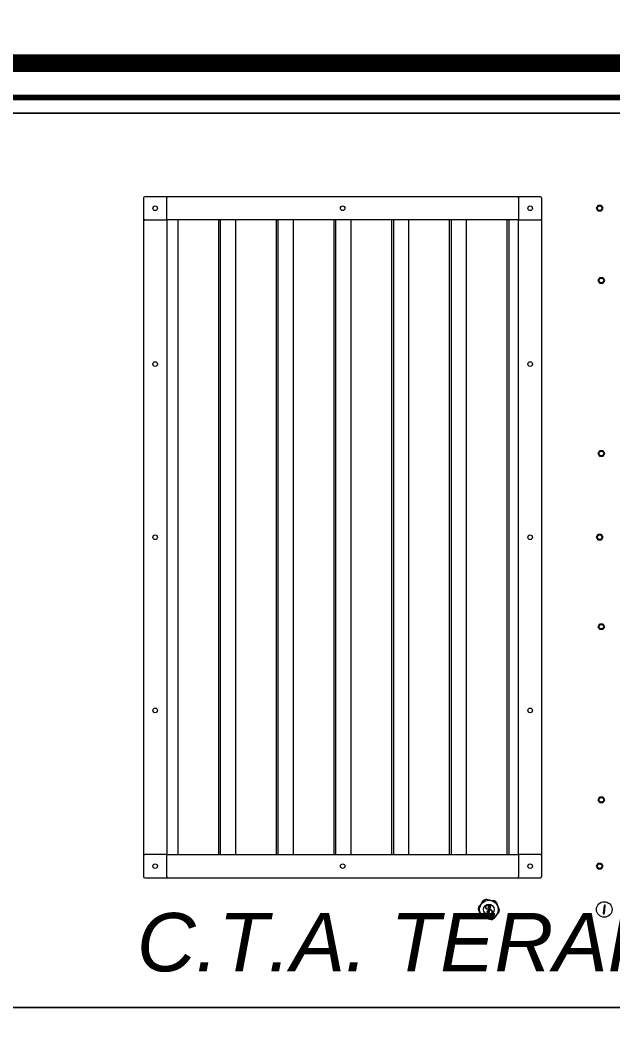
# Model space of a CAD drawing. Header units: millimetres. Extents: x 1322820 to 1391563, y 1051909 to 1098256.
# Drawn here: x 1334893 to 1335910, y 1078625 to 1080347 of the extents above; entities that cross this region are included whole.
import ezdxf

# ---------------------------------------------------------------- set-up
doc = ezdxf.new("R2010")
doc.units = ezdxf.units.MM
doc.header["$MEASUREMENT"] = 0
doc.linetypes.add('AStair_dashed', pattern=[1800, 800, -1000])
doc.linetypes.add('DUBLU_INTRERUPT', pattern=[1.093612, 0.529167, -0.211667, 0.141111, -0.211667])
doc.layers.get('0').update_dxf_attribs({"true_color": 0x787878})
doc.layers.add('Circuit echipo', color=7, linetype='Continuous')
doc.layers.add('circuite prize vitali', color=1, linetype='Continuous')
for name, color, linetype, lineweight, true_color in [('instalatii - echipamente_Pen_No__21', 7, 'Continuous', 20, 0x787878), ('New_instalatii - echipamente_Pen_No__1', 7, 'Continuous', 13, 0x787878), ('New_instalatii - echipamente_Pen_No__21', 7, 'Continuous', 20, 0x787878)]:
    doc.layers.add(name, color=color, linetype=linetype, lineweight=lineweight, true_color=true_color)
doc.styles.add('GENERATED_STYLE_3', font='ariali.ttf')

# ---------------------------------------------------------------- blocks, each defined once
blk = doc.blocks.new('terasa')
at = {"layer": 'instalatii - echipamente_Pen_No__21', "linetype": 'Continuous', "lineweight": 20}
for p, q in [((1334437.426, 1080187.25), (1335820.784, 1080187.25)), ((1335820.784, 1080186.013), (1335820.784, 1080187.25)), ((1335820.784, 1080187.25), (1337204.143, 1080187.25)), ((1335820.784, 1080187.25), (1335820.784, 1080186.013)), ((1335105.235, 1080041.865), (1335105.235, 1080004.283)), ((1335144.795, 1080043.843), (1335107.213, 1080043.843)), ((1335748.092, 1080043.843), (1335144.795, 1080043.843)), ((1335144.795, 1080043.843), (1335144.795, 1080041.865)), ((1335144.795, 1080043.843), (1335144.795, 1080041.865)), ((1335144.795, 1080006.261), (1335144.795, 1080041.865)), ((1335144.795, 1080004.283), (1335144.795, 1080041.865)), ((1335748.092, 1080043.843), (1335748.092, 1080041.865)), ((1335748.092, 1080041.865), (1335748.092, 1080043.843)), ((1335785.674, 1080043.843), (1335748.092, 1080043.843)), ((1335748.092, 1080041.865), (1335748.092, 1080006.261)), ((1335748.092, 1080041.865), (1335748.092, 1080004.283)), ((1335787.653, 1080004.283), (1335787.653, 1080041.865)), ((1335881.823, 1080024.063), (1335884.436, 1080028.588)), ((1335884.436, 1080028.588), (1335881.823, 1080024.063)), ((1335884.436, 1080019.538), (1335881.823, 1080024.063)), ((1335881.823, 1080024.063), (1335884.436, 1080019.538)), ((1335884.436, 1080028.588), (1335889.66, 1080028.588)), ((1335889.66, 1080028.588), (1335884.436, 1080028.588)), ((1335889.66, 1080019.538), (1335884.436, 1080019.538)), ((1335884.436, 1080019.538), (1335889.66, 1080019.538)), ((1335889.66, 1080028.588), (1335892.273, 1080024.063)), ((1335892.273, 1080024.063), (1335889.66, 1080028.588)), ((1335892.273, 1080024.063), (1335889.66, 1080019.538)), ((1335889.66, 1080019.538), (1335892.273, 1080024.063)), ((1335105.235, 1080004.283), (1335105.235, 1078916.371)), ((1335105.235, 1080004.283), (1335107.213, 1080004.283)), ((1335107.213, 1080004.283), (1335105.235, 1080004.283)), ((1335107.213, 1080004.283), (1335142.817, 1080004.283)), ((1335107.213, 1080004.283), (1335144.795, 1080004.283)), ((1335748.092, 1080004.283), (1335144.795, 1080004.283)), ((1335144.795, 1080004.283), (1335144.795, 1078916.371)), ((1335164.185, 1078916.371), (1335164.185, 1080004.283)), ((1335234.193, 1078916.371), (1335234.193, 1080004.283)), ((1335237.237, 1078916.371), (1335237.237, 1080004.283)), ((1335263.086, 1078916.371), (1335263.086, 1080004.283)), ((1335333.094, 1078916.371), (1335333.094, 1080004.283)), ((1335336.139, 1078916.371), (1335336.139, 1080004.283)), ((1335361.987, 1078916.371), (1335361.987, 1080004.283)), ((1335431.995, 1078916.371), (1335431.995, 1080004.283)), ((1335435.04, 1078916.371), (1335435.04, 1080004.283)), ((1335460.888, 1078916.371), (1335460.888, 1080004.283)), ((1335530.896, 1078916.371), (1335530.896, 1080004.283)), ((1335533.941, 1078916.371), (1335533.941, 1080004.283)), ((1335559.789, 1078916.371), (1335559.789, 1080004.283)), ((1335629.797, 1078916.371), (1335629.797, 1080004.283)), ((1335632.842, 1078916.371), (1335632.842, 1080004.283)), ((1335658.69, 1078916.371), (1335658.69, 1080004.283)), ((1335728.699, 1078916.371), (1335728.699, 1080004.283)), ((1335731.743, 1078916.371), (1335731.743, 1080004.283)), ((1335748.092, 1078916.371), (1335748.092, 1080004.283)), ((1335748.092, 1080004.283), (1335785.674, 1080004.283)), ((1335750.07, 1080004.283), (1335785.674, 1080004.283)), ((1335787.653, 1080004.283), (1335785.674, 1080004.283)), ((1335787.653, 1080004.283), (1335785.674, 1080004.283)), ((1335787.653, 1078916.371), (1335787.653, 1080004.283)), ((1335884.79, 1079900.437), (1335887.403, 1079904.961)), ((1335887.403, 1079904.961), (1335884.79, 1079900.437)), ((1335887.403, 1079895.912), (1335884.79, 1079900.437)), ((1335884.79, 1079900.437), (1335887.403, 1079895.912)), ((1335887.403, 1079904.961), (1335892.627, 1079904.961)), ((1335892.627, 1079904.961), (1335887.403, 1079904.961)), ((1335892.627, 1079895.912), (1335887.403, 1079895.912)), ((1335887.403, 1079895.912), (1335892.627, 1079895.912)), ((1335892.627, 1079904.961), (1335895.24, 1079900.437)), ((1335895.24, 1079900.437), (1335892.627, 1079904.961)), ((1335895.24, 1079900.437), (1335892.627, 1079895.912)), ((1335892.627, 1079895.912), (1335895.24, 1079900.437)), ((1335884.79, 1079603.733), (1335887.403, 1079608.258)), ((1335887.403, 1079608.258), (1335884.79, 1079603.733)), ((1335887.403, 1079599.209), (1335884.79, 1079603.733)), ((1335884.79, 1079603.733), (1335887.403, 1079599.209)), ((1335887.403, 1079608.258), (1335892.627, 1079608.258)), ((1335892.627, 1079608.258), (1335887.403, 1079608.258)), ((1335892.627, 1079608.258), (1335895.24, 1079603.733)), ((1335895.24, 1079603.733), (1335892.627, 1079608.258)), ((1335895.24, 1079603.733), (1335892.627, 1079599.209)), ((1335892.627, 1079599.209), (1335895.24, 1079603.733)), ((1335892.627, 1079599.209), (1335887.403, 1079599.209)), ((1335887.403, 1079599.209), (1335892.627, 1079599.209)), ((1335881.823, 1079460.327), (1335884.436, 1079464.851)), ((1335884.436, 1079464.851), (1335881.823, 1079460.327)), ((1335884.436, 1079464.851), (1335889.66, 1079464.851)), ((1335889.66, 1079464.851), (1335884.436, 1079464.851)), ((1335889.66, 1079464.851), (1335892.273, 1079460.327)), ((1335892.273, 1079460.327), (1335889.66, 1079464.851)), ((1335884.436, 1079455.802), (1335881.823, 1079460.327)), ((1335881.823, 1079460.327), (1335884.436, 1079455.802)), ((1335889.66, 1079455.802), (1335884.436, 1079455.802)), ((1335884.436, 1079455.802), (1335889.66, 1079455.802)), ((1335892.273, 1079460.327), (1335889.66, 1079455.802)), ((1335889.66, 1079455.802), (1335892.273, 1079460.327)), ((1335884.79, 1079307.03), (1335887.403, 1079311.555)), ((1335887.403, 1079311.555), (1335884.79, 1079307.03)), ((1335887.403, 1079311.555), (1335892.627, 1079311.555)), ((1335892.627, 1079311.555), (1335887.403, 1079311.555)), ((1335892.627, 1079311.555), (1335895.24, 1079307.03)), ((1335895.24, 1079307.03), (1335892.627, 1079311.555)), ((1335887.403, 1079302.505), (1335884.79, 1079307.03)), ((1335884.79, 1079307.03), (1335887.403, 1079302.505)), ((1335892.627, 1079302.505), (1335887.403, 1079302.505)), ((1335887.403, 1079302.505), (1335892.627, 1079302.505)), ((1335895.24, 1079307.03), (1335892.627, 1079302.505)), ((1335892.627, 1079302.505), (1335895.24, 1079307.03)), ((1335884.79, 1079010.327), (1335887.403, 1079014.851)), ((1335887.403, 1079014.851), (1335884.79, 1079010.327)), ((1335887.403, 1079005.802), (1335884.79, 1079010.327)), ((1335884.79, 1079010.327), (1335887.403, 1079005.802)), ((1335887.403, 1079014.851), (1335892.627, 1079014.851)), ((1335892.627, 1079014.851), (1335887.403, 1079014.851)), ((1335892.627, 1079005.802), (1335887.403, 1079005.802)), ((1335887.403, 1079005.802), (1335892.627, 1079005.802)), ((1335892.627, 1079014.851), (1335895.24, 1079010.327)), ((1335895.24, 1079010.327), (1335892.627, 1079014.851)), ((1335895.24, 1079010.327), (1335892.627, 1079005.802)), ((1335892.627, 1079005.802), (1335895.24, 1079010.327)), ((1335105.235, 1078916.371), (1335107.213, 1078916.371)), ((1335105.235, 1078916.371), (1335107.213, 1078916.371)), ((1335105.235, 1078916.371), (1335105.235, 1078878.788)), ((1335142.817, 1078916.371), (1335107.213, 1078916.371)), ((1335144.795, 1078916.371), (1335107.213, 1078916.371)), ((1335144.795, 1078916.371), (1335748.092, 1078916.371)), ((1335144.795, 1078878.788), (1335144.795, 1078916.371)), ((1335144.795, 1078878.788), (1335144.795, 1078914.393)), ((1335748.092, 1078916.371), (1335748.092, 1078878.788)), ((1335785.674, 1078916.371), (1335748.092, 1078916.371)), ((1335748.092, 1078914.393), (1335748.092, 1078878.788)), ((1335785.674, 1078916.371), (1335750.07, 1078916.371)), ((1335787.653, 1078916.371), (1335785.674, 1078916.371)), ((1335785.674, 1078916.371), (1335787.653, 1078916.371)), ((1335787.653, 1078878.788), (1335787.653, 1078916.371)), ((1335881.823, 1078896.59), (1335884.436, 1078901.115)), ((1335884.436, 1078901.115), (1335881.823, 1078896.59)), ((1335884.436, 1078892.066), (1335881.823, 1078896.59)), ((1335881.823, 1078896.59), (1335884.436, 1078892.066)), ((1335884.436, 1078901.115), (1335889.66, 1078901.115)), ((1335889.66, 1078901.115), (1335884.436, 1078901.115)), ((1335889.66, 1078901.115), (1335892.273, 1078896.59)), ((1335892.273, 1078896.59), (1335889.66, 1078901.115)), ((1335892.273, 1078896.59), (1335889.66, 1078892.066)), ((1335889.66, 1078892.066), (1335892.273, 1078896.59)), ((1335889.66, 1078892.066), (1335884.436, 1078892.066)), ((1335884.436, 1078892.066), (1335889.66, 1078892.066)), ((1335107.213, 1078876.81), (1335144.795, 1078876.81)), ((1335144.795, 1078876.81), (1335144.795, 1078878.788)), ((1335144.795, 1078878.788), (1335144.795, 1078876.81)), ((1335144.795, 1078876.81), (1335748.092, 1078876.81)), ((1335748.092, 1078876.81), (1335748.092, 1078878.788)), ((1335748.092, 1078876.81), (1335748.092, 1078878.788)), ((1335748.092, 1078876.81), (1335785.674, 1078876.81)), ((1335679.929, 1078827.795), (1335690.378, 1078839.142)), ((1335684.726, 1078833.004), (1335688.735, 1078838.098)), ((1335693.204, 1078840.026), (1335708.255, 1078836.65)), ((1335696.169, 1078828.843), (1335696.169, 1078822.931)), ((1335698.147, 1078823.856), (1335698.147, 1078828.843)), ((1335700.112, 1078838.476), (1335706.529, 1078837.551)), ((1335710.432, 1078834.645), (1335715.035, 1078819.922)), ((1335712.545, 1078827.887), (1335714.952, 1078821.867)), ((1335894.82, 1078828.917), (1335893.139, 1078816.17)), ((1335895.1, 1078815.912), (1335896.781, 1078828.659)), ((1335683.884, 1078810.184), (1335679.281, 1078824.907)), ((1335681.771, 1078816.942), (1335679.364, 1078822.962)), ((1335696.169, 1078820.974), (1335696.169, 1078815.986)), ((1335698.147, 1078815.986), (1335698.147, 1078821.898)), ((1335714.387, 1078817.034), (1335703.938, 1078805.687)), ((1335709.59, 1078811.825), (1335705.581, 1078806.731)), ((1335701.112, 1078804.804), (1335686.061, 1078808.179)), ((1335694.204, 1078806.353), (1335687.787, 1078807.278)), ((1335820.784, 1078654.283), (1335820.784, 1078655.519)), ((1335820.784, 1078655.519), (1335820.784, 1078654.283)), ((1335820.784, 1078654.283), (1334437.426, 1078654.283)), ((1337204.143, 1078654.283), (1335820.784, 1078654.283))]:
    blk.add_line(p, q, dxfattribs=at)
at = {"layer": 'instalatii - echipamente_Pen_No__21', "linetype": 'Continuous', "lineweight": 20, "flags": 128}
for points in [[(1335697.158, 1078829.832), (1335697.137, 1078829.832), (1335697.127, 1078829.832), (1335697.114, 1078829.832), (1335697.098, 1078829.832), (1335697.087, 1078829.831), (1335697.076, 1078829.831), (1335697.064, 1078829.83), (1335697.051, 1078829.83), (1335697.039, 1078829.829), (1335697.026, 1078829.827), (1335697.013, 1078829.826), (1335697, 1078829.824), (1335696.986, 1078829.822), (1335696.972, 1078829.819), (1335696.957, 1078829.816), (1335696.942, 1078829.812), (1335696.926, 1078829.808), (1335696.909, 1078829.803), (1335696.892, 1078829.798), (1335696.873, 1078829.791), (1335696.863, 1078829.788), (1335696.853, 1078829.784), (1335696.843, 1078829.781), (1335696.833, 1078829.777), (1335696.822, 1078829.773), (1335696.812, 1078829.769), (1335696.801, 1078829.764), (1335696.79, 1078829.76), (1335696.78, 1078829.756), (1335696.769, 1078829.751), (1335696.758, 1078829.747), (1335696.748, 1078829.742), (1335696.737, 1078829.738), (1335696.727, 1078829.733), (1335696.717, 1078829.728), (1335696.707, 1078829.724), (1335696.698, 1078829.719), (1335696.688, 1078829.715), (1335696.679, 1078829.71), (1335696.662, 1078829.702), (1335696.646, 1078829.693), (1335696.632, 1078829.685), (1335696.618, 1078829.676), (1335696.605, 1078829.668), (1335696.593, 1078829.66), (1335696.581, 1078829.652), (1335696.571, 1078829.644), (1335696.56, 1078829.636), (1335696.55, 1078829.628), (1335696.54, 1078829.62), (1335696.531, 1078829.612), (1335696.521, 1078829.603), (1335696.512, 1078829.595), (1335696.503, 1078829.586), (1335696.494, 1078829.577), (1335696.485, 1078829.569), (1335696.476, 1078829.56), (1335696.467, 1078829.551), (1335696.459, 1078829.542), (1335696.45, 1078829.534), (1335696.441, 1078829.525), (1335696.432, 1078829.516), (1335696.424, 1078829.507), (1335696.415, 1078829.498), (1335696.406, 1078829.489), (1335696.398, 1078829.479), (1335696.389, 1078829.47), (1335696.381, 1078829.46), (1335696.373, 1078829.451), (1335696.364, 1078829.44), (1335696.356, 1078829.43), (1335696.348, 1078829.419), (1335696.34, 1078829.408), (1335696.332, 1078829.395), (1335696.324, 1078829.383), (1335696.316, 1078829.369), (1335696.308, 1078829.354), (1335696.299, 1078829.338), (1335696.29, 1078829.321), (1335696.286, 1078829.312), (1335696.281, 1078829.303), (1335696.277, 1078829.293), (1335696.272, 1078829.283), (1335696.268, 1078829.273), (1335696.263, 1078829.263), (1335696.259, 1078829.252), (1335696.254, 1078829.242), (1335696.25, 1078829.231), (1335696.245, 1078829.221), (1335696.241, 1078829.21), (1335696.236, 1078829.199), (1335696.232, 1078829.189), (1335696.228, 1078829.178), (1335696.224, 1078829.168), (1335696.22, 1078829.157), (1335696.217, 1078829.147), (1335696.213, 1078829.137), (1335696.21, 1078829.127), (1335696.206, 1078829.118), (1335696.2, 1078829.1), (1335696.195, 1078829.082), (1335696.191, 1078829.066), (1335696.187, 1078829.051), (1335696.183, 1078829.036), (1335696.181, 1078829.021), (1335696.178, 1078829.008), (1335696.176, 1078828.994), (1335696.174, 1078828.981), (1335696.173, 1078828.968), (1335696.172, 1078828.956), (1335696.171, 1078828.943), (1335696.17, 1078828.931), (1335696.17, 1078828.919), (1335696.17, 1078828.908), (1335696.169, 1078828.897), (1335696.169, 1078828.883), (1335696.169, 1078828.871), (1335696.169, 1078828.843)], [(1335698.147, 1078828.843), (1335698.147, 1078828.864), (1335698.147, 1078828.874), (1335698.147, 1078828.887), (1335698.147, 1078828.902), (1335698.146, 1078828.913), (1335698.146, 1078828.925), (1335698.145, 1078828.937), (1335698.144, 1078828.949), (1335698.143, 1078828.962), (1335698.142, 1078828.975), (1335698.141, 1078828.988), (1335698.139, 1078829.001), (1335698.137, 1078829.015), (1335698.134, 1078829.029), (1335698.131, 1078829.043), (1335698.127, 1078829.058), (1335698.123, 1078829.074), (1335698.118, 1078829.091), (1335698.113, 1078829.109), (1335698.106, 1078829.127), (1335698.103, 1078829.137), (1335698.099, 1078829.147), (1335698.096, 1078829.157), (1335698.092, 1078829.168), (1335698.088, 1078829.178), (1335698.084, 1078829.189), (1335698.08, 1078829.199), (1335698.075, 1078829.21), (1335698.071, 1078829.221), (1335698.066, 1078829.231), (1335698.062, 1078829.242), (1335698.057, 1078829.252), (1335698.053, 1078829.263), (1335698.048, 1078829.273), (1335698.044, 1078829.283), (1335698.039, 1078829.293), (1335698.035, 1078829.303), (1335698.03, 1078829.312), (1335698.026, 1078829.321), (1335698.017, 1078829.338), (1335698.008, 1078829.354), (1335698, 1078829.369), (1335697.992, 1078829.383), (1335697.984, 1078829.395), (1335697.976, 1078829.408), (1335697.968, 1078829.419), (1335697.96, 1078829.43), (1335697.952, 1078829.44), (1335697.943, 1078829.451), (1335697.935, 1078829.46), (1335697.927, 1078829.47), (1335697.918, 1078829.479), (1335697.91, 1078829.489), (1335697.901, 1078829.498), (1335697.892, 1078829.507), (1335697.884, 1078829.516), (1335697.875, 1078829.525), (1335697.866, 1078829.534), (1335697.857, 1078829.542), (1335697.849, 1078829.551), (1335697.84, 1078829.56), (1335697.831, 1078829.569), (1335697.822, 1078829.577), (1335697.813, 1078829.586), (1335697.804, 1078829.595), (1335697.795, 1078829.603), (1335697.785, 1078829.612), (1335697.776, 1078829.62), (1335697.766, 1078829.628), (1335697.756, 1078829.636), (1335697.745, 1078829.644), (1335697.735, 1078829.652), (1335697.723, 1078829.66), (1335697.711, 1078829.668), (1335697.698, 1078829.676), (1335697.684, 1078829.685), (1335697.67, 1078829.693), (1335697.654, 1078829.702), (1335697.637, 1078829.71), (1335697.628, 1078829.715), (1335697.618, 1078829.719), (1335697.609, 1078829.724), (1335697.599, 1078829.728), (1335697.589, 1078829.733), (1335697.579, 1078829.738), (1335697.568, 1078829.742), (1335697.558, 1078829.747), (1335697.547, 1078829.751), (1335697.536, 1078829.756), (1335697.526, 1078829.76), (1335697.515, 1078829.764), (1335697.504, 1078829.769), (1335697.494, 1078829.773), (1335697.483, 1078829.777), (1335697.473, 1078829.781), (1335697.463, 1078829.784), (1335697.453, 1078829.788), (1335697.443, 1078829.791), (1335697.434, 1078829.795), (1335697.415, 1078829.8), (1335697.398, 1078829.806), (1335697.382, 1078829.81), (1335697.366, 1078829.814), (1335697.351, 1078829.818), (1335697.337, 1078829.82), (1335697.323, 1078829.823), (1335697.31, 1078829.825), (1335697.297, 1078829.827), (1335697.284, 1078829.828), (1335697.271, 1078829.829), (1335697.258, 1078829.83), (1335697.246, 1078829.831), (1335697.234, 1078829.831), (1335697.223, 1078829.832), (1335697.212, 1078829.832), (1335697.198, 1078829.832), (1335697.186, 1078829.832), (1335697.158, 1078829.832)], [(1335895.93, 1078829.768), (1335895.909, 1078829.771), (1335895.899, 1078829.773), (1335895.886, 1078829.774), (1335895.871, 1078829.776), (1335895.86, 1078829.777), (1335895.848, 1078829.778), (1335895.836, 1078829.779), (1335895.824, 1078829.78), (1335895.811, 1078829.781), (1335895.798, 1078829.781), (1335895.785, 1078829.781), (1335895.772, 1078829.781), (1335895.758, 1078829.781), (1335895.744, 1078829.78), (1335895.729, 1078829.779), (1335895.713, 1078829.777), (1335895.697, 1078829.775), (1335895.68, 1078829.772), (1335895.661, 1078829.769), (1335895.642, 1078829.765), (1335895.632, 1078829.763), (1335895.621, 1078829.761), (1335895.611, 1078829.759), (1335895.6, 1078829.756), (1335895.589, 1078829.753), (1335895.578, 1078829.751), (1335895.567, 1078829.748), (1335895.556, 1078829.745), (1335895.545, 1078829.742), (1335895.534, 1078829.739), (1335895.522, 1078829.736), (1335895.511, 1078829.733), (1335895.501, 1078829.73), (1335895.49, 1078829.726), (1335895.479, 1078829.723), (1335895.469, 1078829.72), (1335895.459, 1078829.717), (1335895.449, 1078829.714), (1335895.439, 1078829.71), (1335895.421, 1078829.704), (1335895.405, 1078829.697), (1335895.389, 1078829.691), (1335895.374, 1078829.685), (1335895.36, 1078829.678), (1335895.347, 1078829.672), (1335895.335, 1078829.666), (1335895.323, 1078829.659), (1335895.312, 1078829.652), (1335895.301, 1078829.646), (1335895.29, 1078829.639), (1335895.279, 1078829.632), (1335895.269, 1078829.625), (1335895.258, 1078829.617), (1335895.248, 1078829.61), (1335895.238, 1078829.603), (1335895.228, 1078829.595), (1335895.218, 1078829.588), (1335895.208, 1078829.58), (1335895.199, 1078829.573), (1335895.189, 1078829.565), (1335895.179, 1078829.557), (1335895.169, 1078829.55), (1335895.159, 1078829.542), (1335895.149, 1078829.534), (1335895.14, 1078829.526), (1335895.13, 1078829.518), (1335895.12, 1078829.51), (1335895.111, 1078829.502), (1335895.101, 1078829.493), (1335895.092, 1078829.484), (1335895.083, 1078829.475), (1335895.073, 1078829.465), (1335895.064, 1078829.454), (1335895.054, 1078829.444), (1335895.044, 1078829.432), (1335895.035, 1078829.419), (1335895.024, 1078829.406), (1335895.014, 1078829.391), (1335895.003, 1078829.375), (1335894.997, 1078829.367), (1335894.992, 1078829.358), (1335894.986, 1078829.349), (1335894.98, 1078829.34), (1335894.974, 1078829.331), (1335894.968, 1078829.321), (1335894.962, 1078829.311), (1335894.957, 1078829.302), (1335894.951, 1078829.292), (1335894.945, 1078829.282), (1335894.939, 1078829.272), (1335894.934, 1078829.262), (1335894.928, 1078829.252), (1335894.923, 1078829.242), (1335894.917, 1078829.232), (1335894.912, 1078829.222), (1335894.907, 1078829.213), (1335894.902, 1078829.203), (1335894.898, 1078829.194), (1335894.893, 1078829.185), (1335894.885, 1078829.167), (1335894.877, 1078829.151), (1335894.871, 1078829.135), (1335894.865, 1078829.121), (1335894.86, 1078829.106), (1335894.855, 1078829.093), (1335894.851, 1078829.079), (1335894.847, 1078829.066), (1335894.844, 1078829.054), (1335894.841, 1078829.041), (1335894.838, 1078829.028), (1335894.835, 1078829.016), (1335894.833, 1078829.004), (1335894.831, 1078828.992), (1335894.829, 1078828.981), (1335894.827, 1078828.971), (1335894.825, 1078828.957), (1335894.824, 1078828.944), (1335894.82, 1078828.917)], [(1335896.781, 1078828.659), (1335896.784, 1078828.679), (1335896.785, 1078828.69), (1335896.787, 1078828.703), (1335896.789, 1078828.718), (1335896.79, 1078828.728), (1335896.791, 1078828.74), (1335896.792, 1078828.752), (1335896.793, 1078828.764), (1335896.793, 1078828.777), (1335896.794, 1078828.79), (1335896.794, 1078828.803), (1335896.794, 1078828.816), (1335896.793, 1078828.83), (1335896.793, 1078828.844), (1335896.791, 1078828.859), (1335896.79, 1078828.874), (1335896.788, 1078828.891), (1335896.785, 1078828.908), (1335896.782, 1078828.926), (1335896.778, 1078828.946), (1335896.776, 1078828.956), (1335896.774, 1078828.966), (1335896.771, 1078828.977), (1335896.769, 1078828.988), (1335896.766, 1078828.999), (1335896.764, 1078829.01), (1335896.761, 1078829.021), (1335896.758, 1078829.032), (1335896.755, 1078829.043), (1335896.752, 1078829.054), (1335896.749, 1078829.065), (1335896.746, 1078829.076), (1335896.743, 1078829.087), (1335896.739, 1078829.098), (1335896.736, 1078829.108), (1335896.733, 1078829.119), (1335896.73, 1078829.129), (1335896.726, 1078829.139), (1335896.723, 1078829.148), (1335896.717, 1078829.166), (1335896.71, 1078829.183), (1335896.704, 1078829.199), (1335896.698, 1078829.214), (1335896.691, 1078829.228), (1335896.685, 1078829.241), (1335896.679, 1078829.253), (1335896.672, 1078829.265), (1335896.665, 1078829.276), (1335896.659, 1078829.287), (1335896.652, 1078829.298), (1335896.645, 1078829.309), (1335896.638, 1078829.319), (1335896.63, 1078829.33), (1335896.623, 1078829.34), (1335896.616, 1078829.35), (1335896.608, 1078829.36), (1335896.601, 1078829.37), (1335896.593, 1078829.38), (1335896.585, 1078829.39), (1335896.578, 1078829.4), (1335896.57, 1078829.409), (1335896.563, 1078829.419), (1335896.555, 1078829.429), (1335896.547, 1078829.439), (1335896.539, 1078829.449), (1335896.531, 1078829.458), (1335896.523, 1078829.468), (1335896.515, 1078829.477), (1335896.506, 1078829.487), (1335896.497, 1078829.496), (1335896.488, 1078829.505), (1335896.478, 1078829.515), (1335896.468, 1078829.524), (1335896.457, 1078829.534), (1335896.445, 1078829.544), (1335896.432, 1078829.553), (1335896.419, 1078829.564), (1335896.404, 1078829.574), (1335896.389, 1078829.585), (1335896.38, 1078829.591), (1335896.371, 1078829.596), (1335896.363, 1078829.602), (1335896.353, 1078829.608), (1335896.344, 1078829.614), (1335896.334, 1078829.62), (1335896.325, 1078829.626), (1335896.315, 1078829.631), (1335896.305, 1078829.637), (1335896.295, 1078829.643), (1335896.285, 1078829.649), (1335896.275, 1078829.655), (1335896.265, 1078829.66), (1335896.255, 1078829.666), (1335896.245, 1078829.671), (1335896.236, 1078829.676), (1335896.226, 1078829.681), (1335896.216, 1078829.686), (1335896.207, 1078829.691), (1335896.198, 1078829.695), (1335896.181, 1078829.703), (1335896.164, 1078829.711), (1335896.149, 1078829.718), (1335896.134, 1078829.723), (1335896.12, 1078829.729), (1335896.106, 1078829.734), (1335896.092, 1078829.738), (1335896.079, 1078829.741), (1335896.067, 1078829.745), (1335896.054, 1078829.748), (1335896.042, 1078829.751), (1335896.029, 1078829.753), (1335896.017, 1078829.756), (1335896.005, 1078829.758), (1335895.994, 1078829.759), (1335895.984, 1078829.761), (1335895.969, 1078829.763), (1335895.957, 1078829.765), (1335895.93, 1078829.768)], [(1335696.169, 1078815.986), (1335696.169, 1078815.965), (1335696.169, 1078815.955), (1335696.169, 1078815.942), (1335696.169, 1078815.927), (1335696.17, 1078815.916), (1335696.17, 1078815.904), (1335696.171, 1078815.892), (1335696.172, 1078815.88), (1335696.173, 1078815.867), (1335696.174, 1078815.854), (1335696.175, 1078815.841), (1335696.177, 1078815.828), (1335696.179, 1078815.815), (1335696.182, 1078815.801), (1335696.185, 1078815.786), (1335696.189, 1078815.771), (1335696.193, 1078815.755), (1335696.198, 1078815.738), (1335696.203, 1078815.72), (1335696.21, 1078815.702), (1335696.213, 1078815.692), (1335696.217, 1078815.682), (1335696.22, 1078815.672), (1335696.224, 1078815.661), (1335696.228, 1078815.651), (1335696.232, 1078815.64), (1335696.236, 1078815.63), (1335696.241, 1078815.619), (1335696.245, 1078815.608), (1335696.25, 1078815.598), (1335696.254, 1078815.587), (1335696.259, 1078815.577), (1335696.263, 1078815.566), (1335696.268, 1078815.556), (1335696.272, 1078815.546), (1335696.277, 1078815.536), (1335696.281, 1078815.527), (1335696.286, 1078815.517), (1335696.29, 1078815.508), (1335696.299, 1078815.491), (1335696.308, 1078815.475), (1335696.316, 1078815.46), (1335696.324, 1078815.447), (1335696.332, 1078815.434), (1335696.34, 1078815.422), (1335696.348, 1078815.41), (1335696.356, 1078815.399), (1335696.364, 1078815.389), (1335696.373, 1078815.379), (1335696.381, 1078815.369), (1335696.389, 1078815.359), (1335696.398, 1078815.35), (1335696.406, 1078815.34), (1335696.415, 1078815.331), (1335696.424, 1078815.322), (1335696.432, 1078815.313), (1335696.441, 1078815.304), (1335696.45, 1078815.296), (1335696.459, 1078815.287), (1335696.467, 1078815.278), (1335696.476, 1078815.269), (1335696.485, 1078815.26), (1335696.494, 1078815.252), (1335696.503, 1078815.243), (1335696.512, 1078815.235), (1335696.521, 1078815.226), (1335696.531, 1078815.218), (1335696.54, 1078815.209), (1335696.55, 1078815.201), (1335696.56, 1078815.193), (1335696.571, 1078815.185), (1335696.581, 1078815.177), (1335696.593, 1078815.169), (1335696.605, 1078815.161), (1335696.618, 1078815.153), (1335696.632, 1078815.144), (1335696.646, 1078815.136), (1335696.662, 1078815.128), (1335696.679, 1078815.119), (1335696.688, 1078815.114), (1335696.698, 1078815.11), (1335696.707, 1078815.105), (1335696.717, 1078815.101), (1335696.727, 1078815.096), (1335696.737, 1078815.092), (1335696.748, 1078815.087), (1335696.758, 1078815.082), (1335696.769, 1078815.078), (1335696.78, 1078815.074), (1335696.79, 1078815.069), (1335696.801, 1078815.065), (1335696.812, 1078815.061), (1335696.822, 1078815.056), (1335696.833, 1078815.052), (1335696.843, 1078815.049), (1335696.853, 1078815.045), (1335696.863, 1078815.041), (1335696.873, 1078815.038), (1335696.882, 1078815.035), (1335696.901, 1078815.029), (1335696.918, 1078815.023), (1335696.934, 1078815.019), (1335696.95, 1078815.015), (1335696.965, 1078815.012), (1335696.979, 1078815.009), (1335696.993, 1078815.006), (1335697.006, 1078815.004), (1335697.019, 1078815.003), (1335697.032, 1078815.001), (1335697.045, 1078815), (1335697.058, 1078814.999), (1335697.07, 1078814.998), (1335697.082, 1078814.998), (1335697.093, 1078814.998), (1335697.104, 1078814.997), (1335697.118, 1078814.997), (1335697.13, 1078814.997), (1335697.158, 1078814.997)], [(1335697.158, 1078814.997), (1335697.179, 1078814.997), (1335697.189, 1078814.997), (1335697.202, 1078814.997), (1335697.218, 1078814.997), (1335697.229, 1078814.998), (1335697.24, 1078814.998), (1335697.252, 1078814.999), (1335697.265, 1078815), (1335697.277, 1078815.001), (1335697.29, 1078815.002), (1335697.303, 1078815.003), (1335697.316, 1078815.005), (1335697.33, 1078815.007), (1335697.344, 1078815.01), (1335697.359, 1078815.013), (1335697.374, 1078815.017), (1335697.39, 1078815.021), (1335697.407, 1078815.026), (1335697.424, 1078815.032), (1335697.443, 1078815.038), (1335697.453, 1078815.041), (1335697.463, 1078815.045), (1335697.473, 1078815.049), (1335697.483, 1078815.052), (1335697.494, 1078815.056), (1335697.504, 1078815.061), (1335697.515, 1078815.065), (1335697.526, 1078815.069), (1335697.536, 1078815.074), (1335697.547, 1078815.078), (1335697.558, 1078815.082), (1335697.568, 1078815.087), (1335697.579, 1078815.092), (1335697.589, 1078815.096), (1335697.599, 1078815.101), (1335697.609, 1078815.105), (1335697.618, 1078815.11), (1335697.628, 1078815.114), (1335697.637, 1078815.119), (1335697.654, 1078815.128), (1335697.67, 1078815.136), (1335697.684, 1078815.144), (1335697.698, 1078815.153), (1335697.711, 1078815.161), (1335697.723, 1078815.169), (1335697.735, 1078815.177), (1335697.745, 1078815.185), (1335697.756, 1078815.193), (1335697.766, 1078815.201), (1335697.776, 1078815.209), (1335697.785, 1078815.218), (1335697.795, 1078815.226), (1335697.804, 1078815.235), (1335697.813, 1078815.243), (1335697.822, 1078815.252), (1335697.831, 1078815.26), (1335697.84, 1078815.269), (1335697.849, 1078815.278), (1335697.857, 1078815.287), (1335697.866, 1078815.296), (1335697.875, 1078815.304), (1335697.884, 1078815.313), (1335697.892, 1078815.322), (1335697.901, 1078815.331), (1335697.91, 1078815.34), (1335697.918, 1078815.35), (1335697.927, 1078815.359), (1335697.935, 1078815.369), (1335697.943, 1078815.379), (1335697.952, 1078815.389), (1335697.96, 1078815.399), (1335697.968, 1078815.41), (1335697.976, 1078815.422), (1335697.984, 1078815.434), (1335697.992, 1078815.447), (1335698, 1078815.46), (1335698.008, 1078815.475), (1335698.017, 1078815.491), (1335698.026, 1078815.508), (1335698.03, 1078815.517), (1335698.035, 1078815.527), (1335698.039, 1078815.536), (1335698.044, 1078815.546), (1335698.048, 1078815.556), (1335698.053, 1078815.566), (1335698.057, 1078815.577), (1335698.062, 1078815.587), (1335698.066, 1078815.598), (1335698.071, 1078815.608), (1335698.075, 1078815.619), (1335698.08, 1078815.63), (1335698.084, 1078815.64), (1335698.088, 1078815.651), (1335698.092, 1078815.661), (1335698.096, 1078815.672), (1335698.099, 1078815.682), (1335698.103, 1078815.692), (1335698.106, 1078815.702), (1335698.11, 1078815.711), (1335698.116, 1078815.729), (1335698.121, 1078815.747), (1335698.125, 1078815.763), (1335698.129, 1078815.779), (1335698.133, 1078815.793), (1335698.135, 1078815.808), (1335698.138, 1078815.821), (1335698.14, 1078815.835), (1335698.142, 1078815.848), (1335698.143, 1078815.861), (1335698.144, 1078815.873), (1335698.145, 1078815.886), (1335698.146, 1078815.898), (1335698.146, 1078815.91), (1335698.146, 1078815.921), (1335698.147, 1078815.932), (1335698.147, 1078815.946), (1335698.147, 1078815.959), (1335698.147, 1078815.986)], [(1335893.139, 1078816.17), (1335893.137, 1078816.15), (1335893.135, 1078816.139), (1335893.134, 1078816.127), (1335893.132, 1078816.112), (1335893.131, 1078816.101), (1335893.13, 1078816.089), (1335893.129, 1078816.077), (1335893.128, 1078816.065), (1335893.127, 1078816.052), (1335893.127, 1078816.039), (1335893.127, 1078816.026), (1335893.127, 1078816.013), (1335893.127, 1078815.999), (1335893.128, 1078815.985), (1335893.129, 1078815.97), (1335893.131, 1078815.955), (1335893.133, 1078815.938), (1335893.135, 1078815.921), (1335893.139, 1078815.903), (1335893.142, 1078815.883), (1335893.144, 1078815.873), (1335893.147, 1078815.863), (1335893.149, 1078815.852), (1335893.152, 1078815.841), (1335893.154, 1078815.831), (1335893.157, 1078815.819), (1335893.16, 1078815.808), (1335893.162, 1078815.797), (1335893.165, 1078815.786), (1335893.168, 1078815.775), (1335893.171, 1078815.764), (1335893.175, 1078815.753), (1335893.178, 1078815.742), (1335893.181, 1078815.731), (1335893.184, 1078815.721), (1335893.187, 1078815.71), (1335893.191, 1078815.7), (1335893.194, 1078815.69), (1335893.197, 1078815.681), (1335893.204, 1078815.663), (1335893.21, 1078815.646), (1335893.216, 1078815.63), (1335893.223, 1078815.615), (1335893.229, 1078815.602), (1335893.235, 1078815.588), (1335893.242, 1078815.576), (1335893.248, 1078815.564), (1335893.255, 1078815.553), (1335893.262, 1078815.542), (1335893.269, 1078815.531), (1335893.276, 1078815.52), (1335893.283, 1078815.51), (1335893.29, 1078815.499), (1335893.297, 1078815.489), (1335893.305, 1078815.479), (1335893.312, 1078815.469), (1335893.32, 1078815.459), (1335893.327, 1078815.449), (1335893.335, 1078815.439), (1335893.343, 1078815.43), (1335893.35, 1078815.42), (1335893.358, 1078815.41), (1335893.365, 1078815.4), (1335893.373, 1078815.39), (1335893.381, 1078815.381), (1335893.389, 1078815.371), (1335893.397, 1078815.361), (1335893.406, 1078815.352), (1335893.415, 1078815.342), (1335893.423, 1078815.333), (1335893.433, 1078815.324), (1335893.442, 1078815.314), (1335893.453, 1078815.305), (1335893.464, 1078815.295), (1335893.475, 1078815.286), (1335893.488, 1078815.276), (1335893.501, 1078815.265), (1335893.516, 1078815.255), (1335893.532, 1078815.244), (1335893.54, 1078815.238), (1335893.549, 1078815.233), (1335893.558, 1078815.227), (1335893.567, 1078815.221), (1335893.576, 1078815.215), (1335893.586, 1078815.209), (1335893.596, 1078815.204), (1335893.605, 1078815.198), (1335893.615, 1078815.192), (1335893.625, 1078815.186), (1335893.635, 1078815.18), (1335893.645, 1078815.175), (1335893.655, 1078815.169), (1335893.665, 1078815.164), (1335893.675, 1078815.158), (1335893.685, 1078815.153), (1335893.694, 1078815.148), (1335893.704, 1078815.143), (1335893.713, 1078815.138), (1335893.722, 1078815.134), (1335893.74, 1078815.126), (1335893.756, 1078815.118), (1335893.772, 1078815.112), (1335893.787, 1078815.106), (1335893.801, 1078815.1), (1335893.815, 1078815.096), (1335893.828, 1078815.091), (1335893.841, 1078815.088), (1335893.854, 1078815.084), (1335893.866, 1078815.081), (1335893.879, 1078815.078), (1335893.891, 1078815.076), (1335893.903, 1078815.074), (1335893.915, 1078815.072), (1335893.926, 1078815.07), (1335893.937, 1078815.068), (1335893.951, 1078815.066), (1335893.963, 1078815.064), (1335893.99, 1078815.061)], [(1335893.99, 1078815.061), (1335894.011, 1078815.058), (1335894.022, 1078815.057), (1335894.035, 1078815.055), (1335894.05, 1078815.053), (1335894.061, 1078815.052), (1335894.072, 1078815.051), (1335894.084, 1078815.05), (1335894.097, 1078815.049), (1335894.109, 1078815.049), (1335894.122, 1078815.048), (1335894.135, 1078815.048), (1335894.149, 1078815.048), (1335894.162, 1078815.048), (1335894.177, 1078815.049), (1335894.191, 1078815.05), (1335894.207, 1078815.052), (1335894.223, 1078815.054), (1335894.241, 1078815.057), (1335894.259, 1078815.06), (1335894.278, 1078815.064), (1335894.289, 1078815.066), (1335894.299, 1078815.068), (1335894.31, 1078815.071), (1335894.32, 1078815.073), (1335894.331, 1078815.076), (1335894.342, 1078815.078), (1335894.353, 1078815.081), (1335894.365, 1078815.084), (1335894.376, 1078815.087), (1335894.387, 1078815.09), (1335894.398, 1078815.093), (1335894.409, 1078815.096), (1335894.42, 1078815.099), (1335894.431, 1078815.103), (1335894.441, 1078815.106), (1335894.451, 1078815.109), (1335894.462, 1078815.112), (1335894.471, 1078815.116), (1335894.481, 1078815.119), (1335894.499, 1078815.125), (1335894.516, 1078815.132), (1335894.532, 1078815.138), (1335894.546, 1078815.144), (1335894.56, 1078815.151), (1335894.573, 1078815.157), (1335894.586, 1078815.164), (1335894.597, 1078815.17), (1335894.609, 1078815.177), (1335894.62, 1078815.183), (1335894.631, 1078815.19), (1335894.641, 1078815.197), (1335894.652, 1078815.204), (1335894.662, 1078815.212), (1335894.672, 1078815.219), (1335894.682, 1078815.226), (1335894.692, 1078815.234), (1335894.702, 1078815.241), (1335894.712, 1078815.249), (1335894.722, 1078815.256), (1335894.732, 1078815.264), (1335894.741, 1078815.272), (1335894.751, 1078815.279), (1335894.761, 1078815.287), (1335894.771, 1078815.295), (1335894.781, 1078815.303), (1335894.79, 1078815.311), (1335894.8, 1078815.319), (1335894.81, 1078815.328), (1335894.819, 1078815.336), (1335894.828, 1078815.345), (1335894.838, 1078815.355), (1335894.847, 1078815.364), (1335894.857, 1078815.375), (1335894.866, 1078815.386), (1335894.876, 1078815.397), (1335894.886, 1078815.41), (1335894.896, 1078815.424), (1335894.907, 1078815.438), (1335894.917, 1078815.454), (1335894.923, 1078815.462), (1335894.929, 1078815.471), (1335894.935, 1078815.48), (1335894.94, 1078815.489), (1335894.946, 1078815.499), (1335894.952, 1078815.508), (1335894.958, 1078815.518), (1335894.964, 1078815.528), (1335894.97, 1078815.537), (1335894.975, 1078815.547), (1335894.981, 1078815.557), (1335894.987, 1078815.567), (1335894.992, 1078815.577), (1335894.998, 1078815.587), (1335895.003, 1078815.597), (1335895.008, 1078815.607), (1335895.013, 1078815.617), (1335895.018, 1078815.626), (1335895.023, 1078815.635), (1335895.027, 1078815.644), (1335895.036, 1078815.662), (1335895.043, 1078815.678), (1335895.05, 1078815.694), (1335895.056, 1078815.709), (1335895.061, 1078815.723), (1335895.065, 1078815.737), (1335895.07, 1078815.75), (1335895.073, 1078815.763), (1335895.077, 1078815.776), (1335895.08, 1078815.788), (1335895.083, 1078815.801), (1335895.085, 1078815.813), (1335895.087, 1078815.825), (1335895.089, 1078815.837), (1335895.091, 1078815.848), (1335895.093, 1078815.858), (1335895.095, 1078815.873), (1335895.097, 1078815.885), (1335895.1, 1078815.912)]]:
    blk.add_lwpolyline(points, dxfattribs=at)
at = {"layer": 'instalatii - echipamente_Pen_No__21', "linetype": 'AStair_dashed', "lineweight": 20, "flags": 128}
blk.add_lwpolyline([(1334436.169, 1078654.283), (1337205.4, 1078654.283), (1337205.4, 1077932.305), (1334436.169, 1077932.305)], close=True, dxfattribs=at)
at = {"layer": 'instalatii - echipamente_Pen_No__21', "linetype": 'Continuous', "lineweight": 20}
for centre, radius in [((1335125.015, 1080024.063), 3.956), ((1335446.444, 1080024.063), 3.956), ((1335767.872, 1080024.063), 3.956), ((1335887.048, 1080024.063), 3.956), ((1335890.015, 1079900.437), 3.956), ((1335125.015, 1079757.03), 3.956), ((1335767.872, 1079757.03), 3.956), ((1335890.015, 1079603.733), 3.956), ((1335125.015, 1079460.327), 3.956), ((1335767.872, 1079460.327), 3.956), ((1335887.048, 1079460.327), 3.956), ((1335890.015, 1079307.03), 3.956), ((1335125.015, 1079163.623), 3.956), ((1335767.872, 1079163.623), 3.956), ((1335890.015, 1079010.327), 3.956), ((1335125.015, 1078896.59), 3.956), ((1335446.444, 1078896.59), 3.956), ((1335767.872, 1078896.59), 3.956), ((1335887.048, 1078896.59), 3.956), ((1335697.158, 1078822.415), 15.824), ((1335697.158, 1078822.415), 9.148), ((1335695.657, 1078826.604), 4.203), ((1335695.657, 1078826.604), 3.709), ((1335894.96, 1078822.415), 13.352), ((1335698.659, 1078818.225), 4.203), ((1335698.659, 1078818.225), 3.709)]:
    blk.add_circle(centre, radius, dxfattribs=at)
for centre, radius, start, end in [((1335107.213, 1080041.865), 1.978, 90, 180), ((1335785.674, 1080041.865), 1.978, 0, 90), ((1335107.213, 1078878.788), 1.978, 180, 270), ((1335785.674, 1078878.788), 1.978, 270, 0), ((1335697.158, 1078822.415), 18.049, 162.655384, 172.062635), ((1335697.158, 1078822.415), 17.802, 113.802544, 118.238913), ((1335697.158, 1078822.415), 18.049, 102.655383, 112.062634), ((1335697.158, 1078822.415), 17.802, 53.802544, 58.238913), ((1335697.158, 1078822.415), 18.049, 42.655384, 52.062635), ((1335697.158, 1078822.415), 17.802, 173.802544, 178.238913), ((1335697.158, 1078822.415), 18.049, 222.655382, 232.062633), ((1335697.158, 1078822.415), 18.049, 342.655382, 352.062633), ((1335697.158, 1078822.415), 17.802, 353.802545, 358.238913), ((1335697.158, 1078822.415), 17.802, 233.802544, 238.238913), ((1335697.158, 1078822.415), 18.049, 282.655383, 292.062635), ((1335697.158, 1078822.415), 17.802, 293.802546, 298.238915)]:
    blk.add_arc(centre, radius, start, end, dxfattribs=at)
at = {"layer": 'New_instalatii - echipamente_Pen_No__21', "linetype": 'Continuous', "lineweight": 20, "flags": 128}
for points in [[(1334436.169, 1078654.283), (1337205.4, 1078654.283)], [(1336674.637, 1080187.25), (1334542.488, 1080187.25)]]:
    blk.add_lwpolyline(points, dxfattribs=at)
at = {"layer": 'New_instalatii - echipamente_Pen_No__1', "linetype": 'Continuous', "lineweight": 13, "insert": (1336149.227, 1078686.314), "char_height": 100, "attachment_point": 8, "style": 'GENERATED_STYLE_3'}
blk.add_mtext('\\A1;C.T.A. TERAPIE INTENSIVA (E4)', dxfattribs=at)

msp = doc.modelspace()

# ---------------------------------------------------------------- block references
msp.add_blockref('terasa', (0, 0))

# ---------------------------------------------------------------- next in the draw order: linework, layer by layer
at = {"layer": 'Circuit echipo', "linetype": 'DUBLU_INTRERUPT', "lineweight": 20, "ltscale": 1000, "const_width": 10}
msp.add_lwpolyline([(1332208.4, 1082095.9), (1332208.4, 1080213.8), (1346368.2, 1080213.8), (1346368.2, 1078657.1), (1361539.2, 1078657.1), (1361539.2, 1079924.8), (1361539.2, 1079924.8), (1361539.2, 1079924.8), (1361539.2, 1079924.8)], dxfattribs=at)
at = {"layer": 'circuite prize vitali', "lineweight": 20, "const_width": 30}
msp.add_lwpolyline([(1332275.3, 1082106.1), (1332275.3, 1080272.7), (1346456.6, 1080272.7), (1346456.6, 1078731.6), (1361137.8, 1078731.6), (1361137.8, 1080119.2), (1361214.1, 1080119.2), (1361214.1, 1080119.2), (1361214.1, 1080119.2)], dxfattribs=at)

doc.saveas('drawing.dxf')
